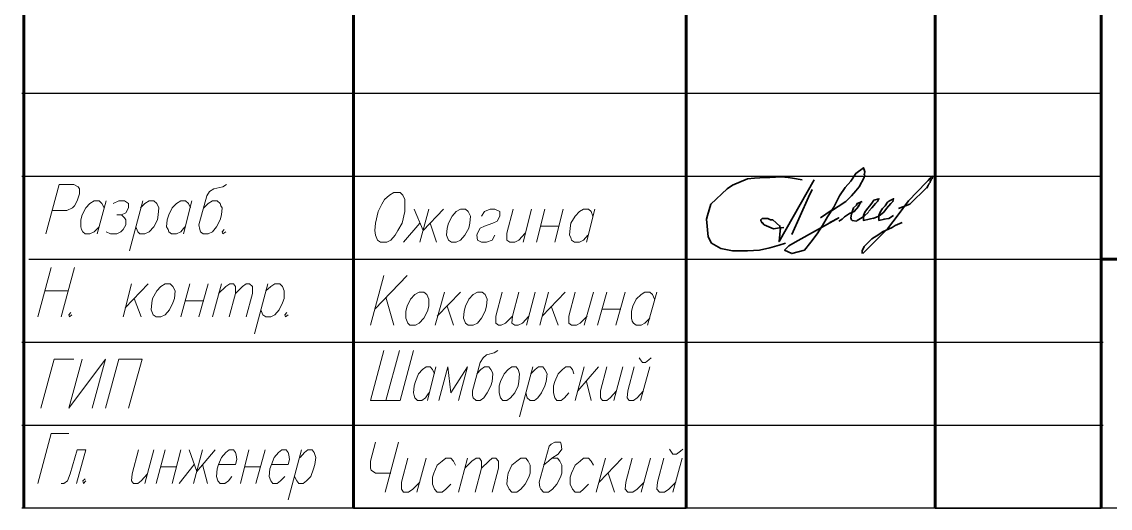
# Model space of a CAD drawing. Header units: millimetres. Extents: x 2185 to 8290, y 601 to 2456.
# Drawn here: x 4005.74 to 4038.51, y 2314.48 to 2329.12 of the extents above; entities that cross this region are included whole.
import ezdxf

# ---------------------------------------------------------------- set-up
doc = ezdxf.new("R2010")
doc.units = ezdxf.units.MM
doc.layers.add('PDF _0', color=7, linetype='Continuous')
doc.layers.add('PDF _текст', color=7, linetype='Continuous')

msp = doc.modelspace()

# ---------------------------------------------------------------- linework, layer by layer
at = {"layer": 'PDF _0', "lineweight": 60}
for points in [[(4005.808, 2314.483), (4005.808, 2341.98)], [(4015.735, 2341.98), (4015.735, 2314.483)], [(4025.748, 2314.483), (4025.748, 2341.98)], [(4033.241, 2341.98), (4033.241, 2314.483)], [(4038.237, 2341.98), (4038.237, 2334.19), (4038.237, 2314.483)], [(4038.237, 2321.976), (4098.312, 2321.976)]]:
    msp.add_lwpolyline(points, dxfattribs=at)
at = {"layer": 'PDF _0', "lineweight": 25}
for points in [[(4005.744, 2326.972), (4038.195, 2326.972)], [(4005.744, 2324.474), (4038.195, 2324.474)], [(4005.956, 2321.976), (4038.385, 2321.976)], [(4005.744, 2319.479), (4038.3, 2319.479)], [(4005.744, 2316.981), (4038.3, 2316.981)], [(4005.808, 2316.981), (4005.808, 2314.483), (4005.808, 2316.981)], [(4098.227, 2314.483), (4005.744, 2314.483)], [(4015.735, 2314.483), (4025.748, 2314.483)], [(4038.237, 2314.483), (4033.241, 2314.483), (4038.237, 2314.483)]]:
    msp.add_lwpolyline(points, dxfattribs=at)
at = {"layer": 'PDF _0', "lineweight": 35}
for points in [[(4031.103, 2324.517), (4031.124, 2324.601), (4031.082, 2324.728), (4030.849, 2324.559), (4030.701, 2324.326), (4030.532, 2324.136), (4030.362, 2323.882), (4030.193, 2323.543), (4030.003, 2323.247), (4029.854, 2322.993), (4029.685, 2322.739), (4029.495, 2322.485), (4029.304, 2322.252), (4028.923, 2322.146), (4028.711, 2322.252), (4028.838, 2322.379), (4029.029, 2322.485), (4030.341, 2323.225), (4030.066, 2323.077)], [(4031.146, 2324.686), (4031.146, 2324.686)], [(4029.241, 2324.368), (4028.944, 2324.411), (4028.817, 2324.432), (4028.605, 2324.453), (4028.267, 2324.432), (4028.119, 2324.432), (4027.801, 2324.411), (4027.589, 2324.39), (4027.145, 2324.199), (4026.976, 2324.093), (4026.489, 2323.628), (4026.383, 2323.289), (4026.362, 2323.183), (4026.404, 2322.654), (4026.51, 2322.463), (4026.785, 2322.294), (4027.145, 2322.23), (4027.589, 2322.23), (4027.949, 2322.252), (4028.267, 2322.315), (4028.542, 2322.4), (4028.732, 2322.463)], [(4029.6, 2324.368), (4028.542, 2322.506), (4028.584, 2322.929)], [(4030.087, 2323.416), (4030.553, 2323.712), (4030.722, 2323.882), (4030.849, 2324.03), (4030.955, 2324.157), (4031.103, 2324.432), (4031.124, 2324.517)], [(4032.987, 2324.114), (4033.03, 2324.199), (4033.051, 2324.22), (4033.051, 2324.241), (4033.093, 2324.284), (4033.093, 2324.305), (4033.135, 2324.39), (4033.157, 2324.411), (4033.157, 2324.432), (4033.157, 2324.474), (4033.135, 2324.453), (4033.093, 2324.411), (4033.03, 2324.347), (4032.966, 2324.284), (4032.437, 2323.733), (4032.098, 2323.268), (4031.971, 2323.098), (4031.802, 2322.887), (4031.061, 2322.146)], [(4029.537, 2324.072), (4029.431, 2323.839), (4028.923, 2322.717)], [(4032.141, 2323.501), (4032.479, 2323.628), (4032.987, 2324.136)], [(4030.341, 2323.12), (4030.447, 2323.183), (4030.511, 2323.247), (4030.659, 2323.352), (4030.807, 2323.416), (4030.934, 2323.564), (4030.976, 2323.649)], [(4031.04, 2323.712), (4030.892, 2323.649), (4030.87, 2323.606), (4030.786, 2323.522), (4030.765, 2323.458), (4030.722, 2323.331), (4030.701, 2323.225), (4030.722, 2323.162), (4030.743, 2323.141), (4030.87, 2323.12), (4030.892, 2323.141), (4030.997, 2323.204), (4031.103, 2323.268), (4031.23, 2323.395)], [(4031.019, 2323.712), (4030.913, 2323.543), (4030.87, 2323.501)], [(4031.23, 2323.416), (4031.336, 2323.522), (4031.442, 2323.649), (4031.505, 2323.712), (4031.548, 2323.797), (4031.4, 2323.755), (4031.357, 2323.691), (4031.273, 2323.585), (4031.209, 2323.501), (4031.124, 2323.395), (4031.082, 2323.289), (4031.082, 2323.141), (4031.421, 2323.225)], [(4031.378, 2323.204), (4031.548, 2323.268), (4031.696, 2323.395), (4031.781, 2323.501), (4031.908, 2323.649), (4031.971, 2323.712), (4031.992, 2323.797), (4031.865, 2323.733), (4031.802, 2323.691), (4031.738, 2323.585), (4031.654, 2323.501), (4031.59, 2323.395), (4031.548, 2323.289), (4031.548, 2323.141), (4031.717, 2323.183)], [(4029.791, 2323.225), (4030.108, 2323.437)], [(4031.696, 2323.183), (4031.844, 2323.204), (4031.992, 2323.289)], [(4028.563, 2322.971), (4028.351, 2323.162), (4028.288, 2323.162), (4028.203, 2323.204), (4028.161, 2323.204), (4028.14, 2323.204), (4028.076, 2323.204), (4028.034, 2323.204), (4027.992, 2323.162), (4027.992, 2323.141), (4028.034, 2323.056)], [(4028.034, 2323.077), (4028.097, 2323.014), (4028.373, 2322.887), (4028.5, 2322.908), (4028.69, 2322.929)], [(4028.584, 2322.866), (4028.584, 2322.908), (4028.563, 2322.929), (4028.563, 2322.95), (4028.563, 2322.993)], [(4029.008, 2322.929), (4029.008, 2322.929)], [(4031.04, 2322.146), (4031.04, 2322.23), (4031.103, 2322.357), (4031.23, 2322.485), (4031.336, 2322.59), (4031.548, 2322.717), (4031.654, 2322.802), (4031.95, 2322.929), (4032.035, 2322.993), (4032.246, 2323.077)]]:
    msp.add_lwpolyline(points, dxfattribs=at)
at = {"layer": 'PDF _текст', "lineweight": 20}
for points in [[(4006.464, 2322.739), (4006.866, 2324.22), (4007.31, 2324.22), (4007.437, 2324.157), (4007.48, 2324.093), (4007.48, 2323.945), (4007.416, 2323.733), (4007.332, 2323.585), (4007.268, 2323.522), (4007.099, 2323.437), (4006.654, 2323.437)], [(4011.904, 2324.22), (4011.798, 2324.157), (4011.523, 2324.093), (4011.396, 2324.009), (4011.311, 2323.882), (4011.078, 2323.014), (4011.1, 2322.866), (4011.121, 2322.802), (4011.205, 2322.739), (4011.354, 2322.739), (4011.481, 2322.802), (4011.608, 2322.95), (4011.713, 2323.162), (4011.756, 2323.31), (4011.777, 2323.522), (4011.735, 2323.585), (4011.713, 2323.649), (4011.629, 2323.733), (4011.481, 2323.733), (4011.354, 2323.649), (4011.227, 2323.522)], [(4008.073, 2322.95), (4007.924, 2322.802), (4007.797, 2322.739), (4007.649, 2322.739), (4007.586, 2322.802), (4007.543, 2322.866), (4007.522, 2322.95), (4007.522, 2323.162), (4007.564, 2323.31), (4007.67, 2323.522), (4007.797, 2323.649), (4007.924, 2323.733), (4008.073, 2323.733), (4008.157, 2323.649), (4008.221, 2323.522)], [(4008.284, 2323.733), (4008.009, 2322.739)], [(4008.496, 2323.649), (4008.665, 2323.733), (4008.835, 2323.733), (4008.962, 2323.649), (4008.962, 2323.522), (4008.877, 2323.374), (4008.75, 2323.31), (4008.602, 2323.31)], [(4009.385, 2323.733), (4008.983, 2322.23)], [(4009.321, 2323.522), (4009.448, 2323.649), (4009.575, 2323.733), (4009.724, 2323.733), (4009.808, 2323.649), (4009.872, 2323.522), (4009.851, 2323.31), (4009.829, 2323.162), (4009.724, 2322.95), (4009.575, 2322.802), (4009.448, 2322.739), (4009.3, 2322.739), (4009.237, 2322.802), (4009.173, 2322.95)], [(4010.655, 2322.95), (4010.528, 2322.802), (4010.401, 2322.739), (4010.253, 2322.739), (4010.168, 2322.802), (4010.147, 2322.866), (4010.105, 2322.95), (4010.126, 2323.162), (4010.168, 2323.31), (4010.274, 2323.522), (4010.401, 2323.649), (4010.528, 2323.733), (4010.676, 2323.733), (4010.761, 2323.649), (4010.824, 2323.522)], [(4010.867, 2323.733), (4010.613, 2322.739)], [(4008.75, 2323.31), (4008.835, 2323.225), (4008.877, 2323.162), (4008.877, 2323.014), (4008.792, 2322.866), (4008.729, 2322.802), (4008.602, 2322.739), (4008.411, 2322.739), (4008.284, 2322.802)], [(4018.445, 2323.479), (4017.831, 2322.844), (4017.556, 2323.479)], [(4018, 2323.479), (4017.725, 2322.485)], [(4019.588, 2323.268), (4019.673, 2323.416), (4019.842, 2323.479), (4019.99, 2323.479), (4020.138, 2323.416), (4020.138, 2323.268), (4020.054, 2323.12), (4019.927, 2323.056), (4019.673, 2322.971), (4019.546, 2322.908), (4019.461, 2322.76), (4019.44, 2322.696), (4019.461, 2322.548), (4019.588, 2322.485), (4019.736, 2322.485), (4019.905, 2322.548), (4019.99, 2322.696)], [(4020.54, 2323.479), (4020.35, 2322.76), (4020.35, 2322.548), (4020.435, 2322.485), (4020.583, 2322.485), (4020.71, 2322.548), (4020.9, 2322.76)], [(4021.091, 2323.479), (4020.837, 2322.485)], [(4021.493, 2323.479), (4021.239, 2322.485)], [(4022.043, 2323.479), (4021.789, 2322.485)], [(4022.784, 2322.696), (4022.657, 2322.548), (4022.53, 2322.485), (4022.382, 2322.485), (4022.297, 2322.548), (4022.276, 2322.633), (4022.234, 2322.696), (4022.255, 2322.908), (4022.276, 2323.056), (4022.403, 2323.268), (4022.53, 2323.416), (4022.657, 2323.479), (4022.805, 2323.479), (4022.89, 2323.416), (4022.932, 2323.268)], [(4022.996, 2323.479), (4022.742, 2322.485)], [(4017.238, 2322.485), (4017.725, 2323.056)], [(4018.043, 2323.056), (4018.233, 2322.485)], [(4021.366, 2322.971), (4021.916, 2322.971)], [(4011.84, 2322.866), (4011.777, 2322.802), (4011.798, 2322.739), (4011.883, 2322.802)], [(4006.633, 2321.722), (4006.231, 2320.241)], [(4006.929, 2320.241), (4007.332, 2321.722)], [(4016.646, 2321.49), (4016.243, 2319.987)], [(4017.344, 2321.49), (4016.37, 2320.474)], [(4006.443, 2321.024), (4007.141, 2321.024)], [(4009.046, 2321.236), (4008.792, 2320.241)], [(4009.554, 2321.236), (4008.856, 2320.516)], [(4010.803, 2321.236), (4010.528, 2320.241)], [(4011.354, 2321.236), (4011.078, 2320.241)], [(4011.756, 2321.236), (4011.481, 2320.241)], [(4011.671, 2320.939), (4011.883, 2321.151), (4012.01, 2321.236), (4012.116, 2321.236), (4012.179, 2321.151), (4012.179, 2320.939), (4011.989, 2320.241)], [(4012.179, 2320.939), (4012.391, 2321.151), (4012.497, 2321.236), (4012.602, 2321.236), (4012.687, 2321.151), (4012.687, 2320.939), (4012.497, 2320.241)], [(4013.153, 2321.236), (4012.751, 2319.733)], [(4013.089, 2321.024), (4013.238, 2321.151), (4013.365, 2321.236), (4013.513, 2321.236), (4013.597, 2321.151), (4013.64, 2321.024), (4013.64, 2320.791), (4013.597, 2320.664), (4013.492, 2320.452), (4013.365, 2320.304), (4013.238, 2320.241), (4013.089, 2320.241), (4013.005, 2320.304), (4012.941, 2320.452)], [(4018.466, 2320.982), (4018.191, 2319.987)], [(4018.953, 2320.982), (4018.254, 2320.262)], [(4020.519, 2320.262), (4020.308, 2320.05), (4020.181, 2319.987), (4020.096, 2319.987), (4020.011, 2320.05), (4020.011, 2320.262), (4020.202, 2320.982)], [(4021.006, 2320.262), (4020.816, 2320.05), (4020.689, 2319.987), (4020.583, 2319.987), (4020.498, 2320.05), (4020.519, 2320.262), (4020.71, 2320.982)], [(4020.943, 2319.987), (4021.197, 2320.982)], [(4021.599, 2320.982), (4021.345, 2319.987)], [(4022.107, 2320.982), (4021.408, 2320.262)], [(4022.403, 2320.982), (4022.213, 2320.262), (4022.213, 2320.05), (4022.297, 2319.987), (4022.446, 2319.987), (4022.551, 2320.05), (4022.763, 2320.262)], [(4022.954, 2320.982), (4022.678, 2319.987)], [(4023.356, 2320.982), (4023.081, 2319.987)], [(4023.906, 2320.982), (4023.631, 2319.987)], [(4024.647, 2320.198), (4024.499, 2320.05), (4024.393, 2319.987), (4024.245, 2319.987), (4024.16, 2320.05), (4024.118, 2320.114), (4024.097, 2320.198), (4024.097, 2320.41), (4024.139, 2320.558), (4024.245, 2320.77), (4024.393, 2320.918), (4024.499, 2320.982), (4024.647, 2320.982), (4024.732, 2320.918), (4024.795, 2320.77)], [(4024.859, 2320.982), (4024.584, 2319.987)], [(4009.131, 2320.791), (4009.343, 2320.241)], [(4010.676, 2320.728), (4011.227, 2320.728)], [(4016.942, 2319.987), (4016.709, 2320.833)], [(4007.226, 2320.368), (4007.162, 2320.304), (4007.183, 2320.241), (4007.247, 2320.304)], [(4013.724, 2320.368), (4013.661, 2320.304), (4013.682, 2320.241), (4013.767, 2320.304)], [(4018.551, 2320.558), (4018.741, 2319.987)], [(4021.684, 2320.558), (4021.895, 2319.987)], [(4023.229, 2320.474), (4023.779, 2320.474)], [(4016.646, 2319.225), (4016.243, 2317.722), (4017.132, 2317.722), (4017.535, 2319.225)], [(4017.111, 2319.225), (4016.709, 2317.722)], [(4020.075, 2319.225), (4019.969, 2319.161), (4019.736, 2319.098), (4019.63, 2319.013), (4019.546, 2318.865), (4019.313, 2318.018), (4019.313, 2317.87), (4019.334, 2317.806), (4019.419, 2317.722), (4019.546, 2317.722), (4019.651, 2317.806), (4019.757, 2317.955), (4019.863, 2318.166), (4019.905, 2318.293), (4019.927, 2318.526), (4019.905, 2318.59), (4019.863, 2318.653), (4019.8, 2318.738), (4019.673, 2318.738), (4019.567, 2318.653), (4019.44, 2318.526)], [(4024.33, 2319.013), (4024.372, 2318.949), (4024.435, 2318.865), (4024.52, 2318.865), (4024.626, 2318.949), (4024.689, 2319.013)], [(4007.31, 2318.971), (4006.718, 2318.971), (4006.316, 2317.489)], [(4007.564, 2318.971), (4007.162, 2317.489), (4008.263, 2318.971), (4007.861, 2317.489)], [(4008.263, 2317.489), (4008.665, 2318.971), (4009.364, 2318.971), (4008.962, 2317.489)], [(4018, 2317.955), (4017.894, 2317.806), (4017.789, 2317.722), (4017.662, 2317.722), (4017.577, 2317.806), (4017.556, 2317.87), (4017.535, 2317.955), (4017.556, 2318.166), (4017.598, 2318.293), (4017.683, 2318.526), (4017.81, 2318.653), (4017.916, 2318.738), (4018.043, 2318.738), (4018.106, 2318.653), (4018.17, 2318.526)], [(4018.212, 2318.738), (4017.958, 2317.722)], [(4018.889, 2317.722), (4019.165, 2318.738), (4018.657, 2317.955), (4018.572, 2318.738), (4018.297, 2317.722)], [(4021.133, 2318.738), (4020.731, 2317.235)], [(4021.07, 2318.526), (4021.197, 2318.653), (4021.303, 2318.738), (4021.43, 2318.738), (4021.493, 2318.653), (4021.557, 2318.526), (4021.535, 2318.293), (4021.493, 2318.166), (4021.387, 2317.955), (4021.281, 2317.806), (4021.176, 2317.722), (4021.049, 2317.722), (4020.964, 2317.806), (4020.921, 2317.955)], [(4022.361, 2318.526), (4022.319, 2318.653), (4022.255, 2318.738), (4022.128, 2318.738), (4022.022, 2318.653), (4021.895, 2318.526), (4021.789, 2318.293), (4021.747, 2318.166), (4021.747, 2317.955), (4021.789, 2317.806), (4021.853, 2317.722), (4021.98, 2317.722), (4022.086, 2317.806), (4022.213, 2317.955)], [(4022.678, 2318.738), (4022.403, 2317.722)], [(4023.102, 2318.738), (4022.488, 2318.018)], [(4023.356, 2318.738), (4023.165, 2318.018), (4023.165, 2317.806), (4023.229, 2317.722), (4023.356, 2317.722), (4023.462, 2317.806), (4023.652, 2318.018)], [(4023.843, 2318.738), (4023.567, 2317.722)], [(4024.181, 2318.738), (4023.991, 2318.018), (4023.97, 2317.806), (4024.033, 2317.722), (4024.16, 2317.722), (4024.266, 2317.806), (4024.457, 2318.018)], [(4024.647, 2318.738), (4024.372, 2317.722)], [(4022.742, 2318.293), (4022.89, 2317.722)], [(4007.162, 2316.727), (4006.633, 2316.727), (4006.231, 2315.224)], [(4016.392, 2316.473), (4016.243, 2315.901), (4016.243, 2315.69), (4016.265, 2315.626), (4016.392, 2315.541), (4016.857, 2315.541)], [(4017.09, 2316.473), (4016.688, 2314.97)], [(4021.451, 2315.774), (4021.599, 2315.901), (4021.705, 2315.986), (4021.895, 2316.113), (4022.001, 2316.261), (4021.98, 2316.409), (4021.959, 2316.473), (4021.789, 2316.473), (4021.684, 2316.409), (4021.62, 2316.346), (4021.324, 2315.266), (4021.345, 2315.118), (4021.366, 2315.055), (4021.451, 2314.97), (4021.599, 2314.97), (4021.726, 2315.055), (4021.853, 2315.203), (4021.959, 2315.414), (4022.001, 2315.541), (4022.001, 2315.774), (4021.938, 2315.901), (4021.874, 2315.986), (4021.705, 2315.986)], [(4007.395, 2315.224), (4007.67, 2316.24), (4007.416, 2316.24), (4007.205, 2315.52), (4007.12, 2315.309), (4007.014, 2315.224), (4006.929, 2315.224)], [(4009.258, 2316.24), (4009.067, 2315.52), (4009.046, 2315.309), (4009.11, 2315.224), (4009.237, 2315.224), (4009.343, 2315.309), (4009.533, 2315.52)], [(4009.724, 2316.24), (4009.448, 2315.224)], [(4010.062, 2316.24), (4009.787, 2315.224)], [(4010.528, 2316.24), (4010.274, 2315.224)], [(4011.565, 2316.24), (4011.015, 2315.584), (4010.782, 2316.24)], [(4011.184, 2316.24), (4010.909, 2315.224)], [(4011.671, 2315.795), (4012.179, 2315.795), (4012.221, 2315.944), (4012.2, 2316.092), (4012.179, 2316.155), (4012.116, 2316.24), (4011.989, 2316.24), (4011.883, 2316.155), (4011.756, 2316.007), (4011.671, 2315.795), (4011.629, 2315.668), (4011.608, 2315.436), (4011.65, 2315.309), (4011.713, 2315.224), (4011.862, 2315.224), (4011.967, 2315.309), (4012.073, 2315.436)], [(4012.581, 2316.24), (4012.327, 2315.224)], [(4013.068, 2316.24), (4012.793, 2315.224)], [(4013.259, 2315.795), (4013.767, 2315.795), (4013.809, 2315.944), (4013.788, 2316.092), (4013.767, 2316.155), (4013.703, 2316.24), (4013.576, 2316.24), (4013.47, 2316.155), (4013.343, 2316.007), (4013.259, 2315.795), (4013.216, 2315.668), (4013.195, 2315.436), (4013.238, 2315.309), (4013.301, 2315.224), (4013.428, 2315.224), (4013.534, 2315.309), (4013.661, 2315.436)], [(4014.169, 2316.24), (4013.767, 2314.737)], [(4014.127, 2316.007), (4014.254, 2316.155), (4014.359, 2316.24), (4014.486, 2316.24), (4014.55, 2316.155), (4014.592, 2316.007), (4014.571, 2315.795), (4014.529, 2315.668), (4014.444, 2315.436), (4014.317, 2315.309), (4014.211, 2315.224), (4014.084, 2315.224), (4014.021, 2315.309), (4013.957, 2315.436)], [(4025.24, 2316.261), (4025.282, 2316.198), (4025.346, 2316.113), (4025.451, 2316.113), (4025.578, 2316.198), (4025.642, 2316.261)], [(4009.935, 2315.732), (4010.401, 2315.732)], [(4010.486, 2315.224), (4010.93, 2315.795)], [(4011.184, 2315.795), (4011.332, 2315.224)], [(4012.454, 2315.732), (4012.92, 2315.732)], [(4017.365, 2315.986), (4017.175, 2315.266), (4017.175, 2315.055), (4017.238, 2314.97), (4017.386, 2314.97), (4017.513, 2315.055), (4017.725, 2315.266)], [(4017.916, 2315.986), (4017.64, 2314.97)], [(4018.805, 2315.774), (4018.741, 2315.901), (4018.657, 2315.986), (4018.508, 2315.986), (4018.403, 2315.901), (4018.254, 2315.774), (4018.148, 2315.541), (4018.106, 2315.414), (4018.106, 2315.203), (4018.17, 2315.055), (4018.254, 2314.97), (4018.403, 2314.97), (4018.508, 2315.055), (4018.657, 2315.203)], [(4019.165, 2315.986), (4018.889, 2314.97)], [(4019.08, 2315.69), (4019.292, 2315.901), (4019.419, 2315.986), (4019.524, 2315.986), (4019.588, 2315.901), (4019.588, 2315.69), (4019.397, 2314.97)], [(4019.588, 2315.69), (4019.8, 2315.901), (4019.905, 2315.986), (4020.011, 2315.986), (4020.096, 2315.901), (4020.096, 2315.69), (4019.905, 2314.97)], [(4022.954, 2315.774), (4022.89, 2315.901), (4022.805, 2315.986), (4022.657, 2315.986), (4022.551, 2315.901), (4022.403, 2315.774), (4022.297, 2315.541), (4022.255, 2315.414), (4022.255, 2315.203), (4022.319, 2315.055), (4022.403, 2314.97), (4022.551, 2314.97), (4022.657, 2315.055), (4022.805, 2315.203)], [(4023.313, 2315.986), (4023.038, 2314.97)], [(4023.822, 2315.986), (4023.123, 2315.266)], [(4024.118, 2315.986), (4023.927, 2315.266), (4023.906, 2315.055), (4023.991, 2314.97), (4024.139, 2314.97), (4024.266, 2315.055), (4024.478, 2315.266)], [(4024.668, 2315.986), (4024.393, 2314.97)], [(4025.07, 2315.986), (4024.88, 2315.266), (4024.859, 2315.055), (4024.943, 2314.97), (4025.092, 2314.97), (4025.219, 2315.055), (4025.43, 2315.266)], [(4025.621, 2315.986), (4025.346, 2314.97)], [(4023.398, 2315.541), (4023.589, 2314.97)], [(4007.649, 2315.372), (4007.586, 2315.309), (4007.607, 2315.224), (4007.67, 2315.309)]]:
    msp.add_lwpolyline(points, dxfattribs=at)
for points in [[(4016.942, 2323.987), (4017.132, 2323.987), (4017.217, 2323.903), (4017.281, 2323.776), (4017.281, 2323.628), (4017.281, 2323.416), (4017.196, 2323.056), (4017.069, 2322.844), (4016.984, 2322.696), (4016.857, 2322.548), (4016.73, 2322.485), (4016.54, 2322.485), (4016.455, 2322.548), (4016.392, 2322.696), (4016.37, 2322.844), (4016.392, 2323.056), (4016.476, 2323.416), (4016.582, 2323.628), (4016.667, 2323.776), (4016.815, 2323.903)], [(4018.953, 2323.479), (4019.101, 2323.479), (4019.186, 2323.416), (4019.249, 2323.268), (4019.228, 2323.056), (4019.207, 2322.908), (4019.08, 2322.696), (4018.953, 2322.548), (4018.826, 2322.485), (4018.678, 2322.485), (4018.593, 2322.548), (4018.53, 2322.696), (4018.551, 2322.908), (4018.593, 2323.056), (4018.699, 2323.268), (4018.826, 2323.416)], [(4010.062, 2321.236), (4010.21, 2321.236), (4010.295, 2321.151), (4010.359, 2321.024), (4010.337, 2320.791), (4010.295, 2320.664), (4010.189, 2320.452), (4010.062, 2320.304), (4009.935, 2320.241), (4009.787, 2320.241), (4009.702, 2320.304), (4009.639, 2320.452), (4009.66, 2320.664), (4009.681, 2320.791), (4009.808, 2321.024), (4009.935, 2321.151)], [(4017.704, 2320.982), (4017.852, 2320.982), (4017.937, 2320.918), (4018, 2320.77), (4018, 2320.558), (4017.958, 2320.41), (4017.852, 2320.198), (4017.704, 2320.05), (4017.598, 2319.987), (4017.429, 2319.987), (4017.365, 2320.05), (4017.302, 2320.198), (4017.302, 2320.41), (4017.344, 2320.558), (4017.45, 2320.77), (4017.577, 2320.918)], [(4019.461, 2320.982), (4019.609, 2320.982), (4019.694, 2320.918), (4019.757, 2320.77), (4019.736, 2320.558), (4019.694, 2320.41), (4019.588, 2320.198), (4019.461, 2320.05), (4019.334, 2319.987), (4019.186, 2319.987), (4019.101, 2320.05), (4019.038, 2320.198), (4019.059, 2320.41), (4019.101, 2320.558), (4019.207, 2320.77), (4019.334, 2320.918)], [(4020.498, 2318.738), (4020.625, 2318.738), (4020.689, 2318.653), (4020.731, 2318.526), (4020.71, 2318.293), (4020.689, 2318.166), (4020.583, 2317.955), (4020.456, 2317.806), (4020.35, 2317.722), (4020.223, 2317.722), (4020.159, 2317.806), (4020.117, 2317.955), (4020.117, 2318.166), (4020.159, 2318.293), (4020.265, 2318.526), (4020.392, 2318.653)], [(4020.773, 2315.986), (4020.921, 2315.986), (4020.985, 2315.901), (4021.049, 2315.774), (4021.049, 2315.541), (4021.006, 2315.414), (4020.9, 2315.203), (4020.773, 2315.055), (4020.646, 2314.97), (4020.498, 2314.97), (4020.413, 2315.055), (4020.35, 2315.203), (4020.371, 2315.414), (4020.392, 2315.541), (4020.498, 2315.774), (4020.646, 2315.901)]]:
    msp.add_lwpolyline(points, close=True, dxfattribs=at)

doc.saveas('drawing.dxf')
